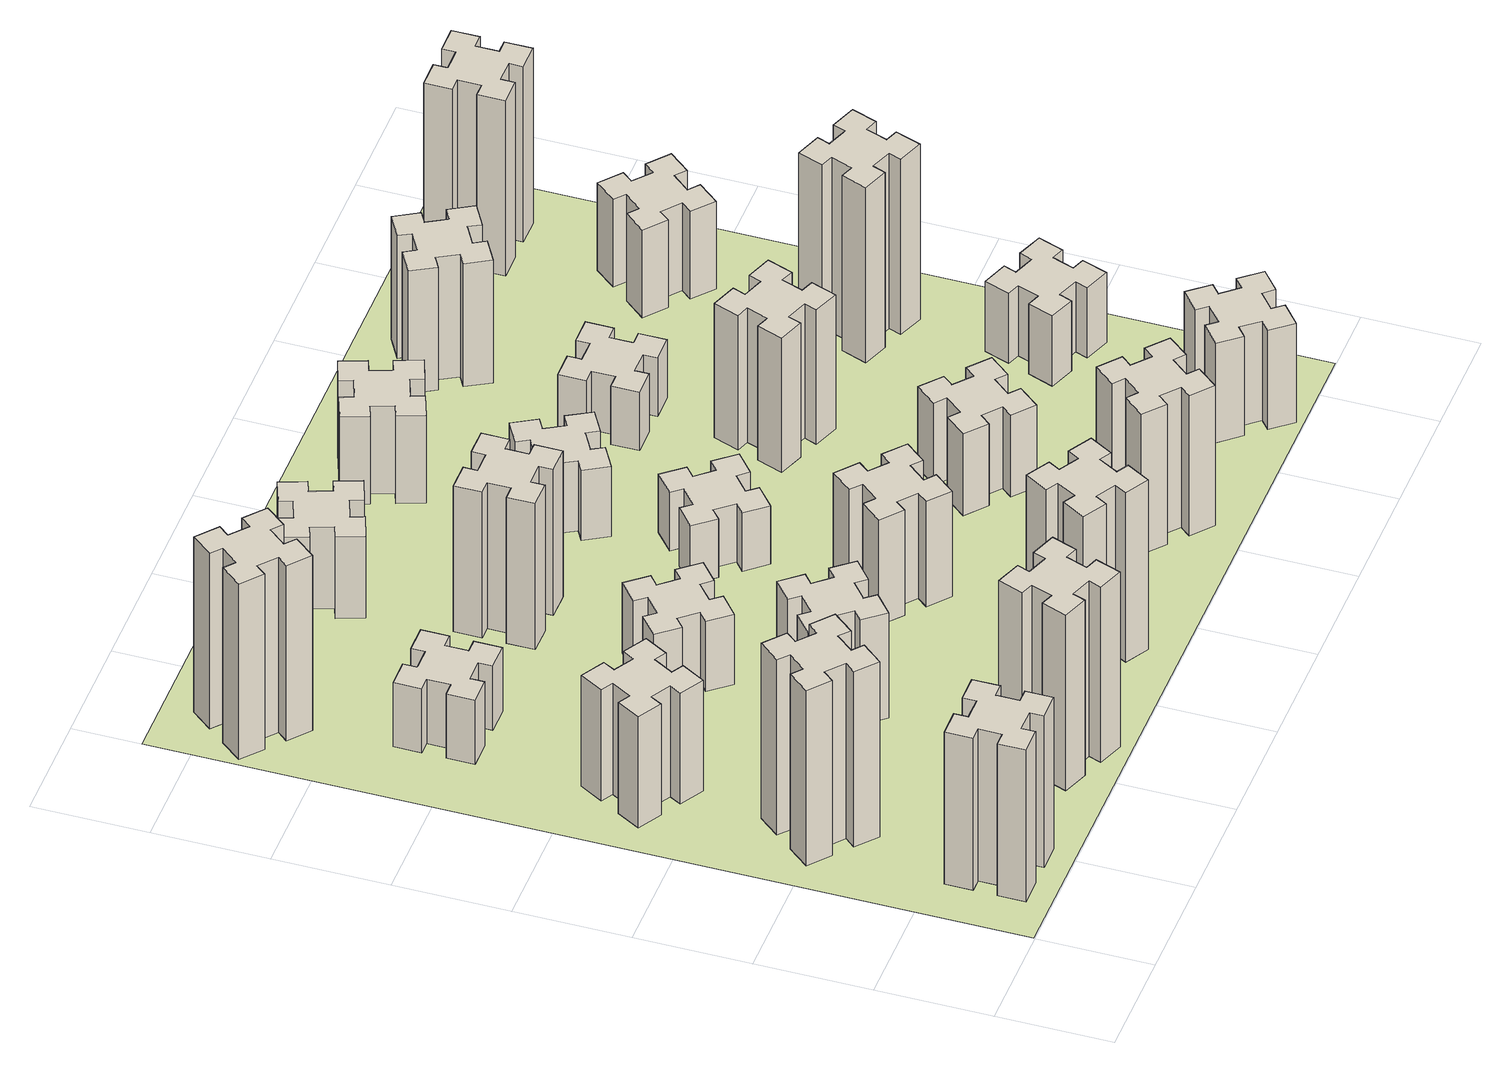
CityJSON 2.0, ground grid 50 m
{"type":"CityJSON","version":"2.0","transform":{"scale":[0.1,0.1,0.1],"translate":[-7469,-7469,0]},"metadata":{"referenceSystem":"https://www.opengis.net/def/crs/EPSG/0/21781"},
"CityObjects":{
"building1":{"type":"Building","attributes":{"class":"1000","function":"1000","usage":"1000","yearOfConstruction":2016,"roofType":"1000","measuredHeight":78,"storeysAboveGround":30,"storeysBelowGround":0},"geometry":[{"type":"Solid","lod":"1","boundaries":[[[[0,1,2,3,4,5,6,7,8,9,10,11,12,13,14,15,16,17,18,19]],[[17,16,20,21]],[[16,15,22,20]],[[15,14,23,22]],[[14,13,24,23]],[[13,12,25,24]],[[12,11,26,25]],[[11,10,27,26]],[[10,9,28,27]],[[9,8,29,28]],[[8,7,30,29]],[[7,6,31,30]],[[6,5,32,31]],[[5,4,33,32]],[[4,3,34,33]],[[3,2,35,34]],[[2,1,36,35]],[[1,0,37,36]],[[0,19,38,37]],[[19,18,39,38]],[[18,17,21,39]],[[24,25,26,27,28,29,30,31,32,33,34,35,36,37,38,39,21,20,22,23]]]]}]},
"building2":{"type":"Building","attributes":{"class":"1000","function":"1000","usage":"1000","yearOfConstruction":2016,"roofType":"1000","measuredHeight":90,"storeysAboveGround":30,"storeysBelowGround":0},"geometry":[{"type":"Solid","lod":"1","boundaries":[[[[40,41,42,43,44,45,46,47,48,49,50,51,52,53,54,55,56,57,58,59]],[[57,56,60,61]],[[56,55,62,60]],[[55,54,63,62]],[[54,53,64,63]],[[53,52,65,64]],[[52,51,66,65]],[[51,50,67,66]],[[50,49,68,67]],[[49,48,69,68]],[[48,47,70,69]],[[47,46,71,70]],[[46,45,72,71]],[[45,44,73,72]],[[44,43,74,73]],[[43,42,75,74]],[[42,41,76,75]],[[41,40,77,76]],[[40,59,78,77]],[[59,58,79,78]],[[58,57,61,79]],[[64,65,66,67,68,69,70,71,72,73,74,75,76,77,78,79,61,60,62,63]]]]}]},
"building3":{"type":"Building","attributes":{"class":"1000","function":"1000","usage":"1000","yearOfConstruction":2016,"roofType":"1000","measuredHeight":57,"storeysAboveGround":30,"storeysBelowGround":0},"geometry":[{"type":"Solid","lod":"1","boundaries":[[[[80,81,82,83,84,85,86,87,88,89,90,91,92,93,94,95,96,97,98,99]],[[97,96,100,101]],[[96,95,102,100]],[[95,94,103,102]],[[94,93,104,103]],[[93,92,105,104]],[[92,91,106,105]],[[91,90,107,106]],[[90,89,108,107]],[[89,88,109,108]],[[88,87,110,109]],[[87,86,111,110]],[[86,85,112,111]],[[85,84,113,112]],[[84,83,114,113]],[[83,82,115,114]],[[82,81,116,115]],[[81,80,117,116]],[[80,99,118,117]],[[99,98,119,118]],[[98,97,101,119]],[[104,105,106,107,108,109,110,111,112,113,114,115,116,117,118,119,101,100,102,103]]]]}]},
"building4":{"type":"Building","attributes":{"class":"1000","function":"1000","usage":"1000","yearOfConstruction":2016,"roofType":"1000","measuredHeight":90,"storeysAboveGround":30,"storeysBelowGround":0},"geometry":[{"type":"Solid","lod":"1","boundaries":[[[[120,121,122,123,124,125,126,127,128,129,130,131,132,133,134,135,136,137,138,139]],[[137,136,140,141]],[[136,135,142,140]],[[135,134,143,142]],[[134,133,144,143]],[[133,132,145,144]],[[132,131,146,145]],[[131,130,147,146]],[[130,129,148,147]],[[129,128,149,148]],[[128,127,150,149]],[[127,126,151,150]],[[126,125,152,151]],[[125,124,153,152]],[[124,123,154,153]],[[123,122,155,154]],[[122,121,156,155]],[[121,120,157,156]],[[120,139,158,157]],[[139,138,159,158]],[[138,137,141,159]],[[144,145,146,147,148,149,150,151,152,153,154,155,156,157,158,159,141,140,142,143]]]]}]},
"building5":{"type":"Building","attributes":{"class":"1000","function":"1000","usage":"1000","yearOfConstruction":2016,"roofType":"1000","measuredHeight":33,"storeysAboveGround":30,"storeysBelowGround":0},"geometry":[{"type":"Solid","lod":"1","boundaries":[[[[160,161,162,163,164,165,166,167,168,169,170,171,172,173,174,175,176,177,178,179]],[[177,176,180,181]],[[176,175,182,180]],[[175,174,183,182]],[[174,173,184,183]],[[173,172,185,184]],[[172,171,186,185]],[[171,170,187,186]],[[170,169,188,187]],[[169,168,189,188]],[[168,167,190,189]],[[167,166,191,190]],[[166,165,192,191]],[[165,164,193,192]],[[164,163,194,193]],[[163,162,195,194]],[[162,161,196,195]],[[161,160,197,196]],[[160,179,198,197]],[[179,178,199,198]],[[178,177,181,199]],[[184,185,186,187,188,189,190,191,192,193,194,195,196,197,198,199,181,180,182,183]]]]}]},
"building6":{"type":"Building","attributes":{"class":"1000","function":"1000","usage":"1000","yearOfConstruction":2016,"roofType":"1000","measuredHeight":90,"storeysAboveGround":30,"storeysBelowGround":0},"geometry":[{"type":"Solid","lod":"1","boundaries":[[[[200,201,202,203,204,205,206,207,208,209,210,211,212,213,214,215,216,217,218,219]],[[217,216,220,221]],[[216,215,222,220]],[[215,214,223,222]],[[214,213,224,223]],[[213,212,225,224]],[[212,211,226,225]],[[211,210,227,226]],[[210,209,228,227]],[[209,208,229,228]],[[208,207,230,229]],[[207,206,231,230]],[[206,205,232,231]],[[205,204,233,232]],[[204,203,234,233]],[[203,202,235,234]],[[202,201,236,235]],[[201,200,237,236]],[[200,219,238,237]],[[219,218,239,238]],[[218,217,221,239]],[[224,225,226,227,228,229,230,231,232,233,234,235,236,237,238,239,221,220,222,223]]]]}]},
"building7":{"type":"Building","attributes":{"class":"1000","function":"1000","usage":"1000","yearOfConstruction":2016,"roofType":"1000","measuredHeight":54,"storeysAboveGround":30,"storeysBelowGround":0},"geometry":[{"type":"Solid","lod":"1","boundaries":[[[[240,241,242,243,244,245,246,247,248,249,250,251,252,253,254,255,256,257,258,259]],[[257,256,260,261]],[[256,255,262,260]],[[255,254,263,262]],[[254,253,264,263]],[[253,252,265,264]],[[252,251,266,265]],[[251,250,267,266]],[[250,249,268,267]],[[249,248,269,268]],[[248,247,270,269]],[[247,246,271,270]],[[246,245,272,271]],[[245,244,273,272]],[[244,243,274,273]],[[243,242,275,274]],[[242,241,276,275]],[[241,240,277,276]],[[240,259,278,277]],[[259,258,279,278]],[[258,257,261,279]],[[264,265,266,267,268,269,270,271,272,273,274,275,276,277,278,279,261,260,262,263]]]]}]},
"building8":{"type":"Building","attributes":{"class":"1000","function":"1000","usage":"1000","yearOfConstruction":2016,"roofType":"1000","measuredHeight":36,"storeysAboveGround":30,"storeysBelowGround":0},"geometry":[{"type":"Solid","lod":"1","boundaries":[[[[280,281,282,283,284,285,286,287,288,289,290,291,292,293,294,295,296,297,298,299]],[[297,296,300,301]],[[296,295,302,300]],[[295,294,303,302]],[[294,293,304,303]],[[293,292,305,304]],[[292,291,306,305]],[[291,290,307,306]],[[290,289,308,307]],[[289,288,309,308]],[[288,287,310,309]],[[287,286,311,310]],[[286,285,312,311]],[[285,284,313,312]],[[284,283,314,313]],[[283,282,315,314]],[[282,281,316,315]],[[281,280,317,316]],[[280,299,318,317]],[[299,298,319,318]],[[298,297,301,319]],[[304,305,306,307,308,309,310,311,312,313,314,315,316,317,318,319,301,300,302,303]]]]}]},
"building9":{"type":"Building","attributes":{"class":"1000","function":"1000","usage":"1000","yearOfConstruction":2016,"roofType":"1000","measuredHeight":87,"storeysAboveGround":30,"storeysBelowGround":0},"geometry":[{"type":"Solid","lod":"1","boundaries":[[[[320,321,322,323,324,325,326,327,328,329,330,331,332,333,334,335,336,337,338,339]],[[337,336,340,341]],[[336,335,342,340]],[[335,334,343,342]],[[334,333,344,343]],[[333,332,345,344]],[[332,331,346,345]],[[331,330,347,346]],[[330,329,348,347]],[[329,328,349,348]],[[328,327,350,349]],[[327,326,351,350]],[[326,325,352,351]],[[325,324,353,352]],[[324,323,354,353]],[[323,322,355,354]],[[322,321,356,355]],[[321,320,357,356]],[[320,339,358,357]],[[339,338,359,358]],[[338,337,341,359]],[[344,345,346,347,348,349,350,351,352,353,354,355,356,357,358,359,341,340,342,343]]]]}]},
"building10":{"type":"Building","attributes":{"class":"1000","function":"1000","usage":"1000","yearOfConstruction":2016,"roofType":"1000","measuredHeight":75,"storeysAboveGround":30,"storeysBelowGround":0},"geometry":[{"type":"Solid","lod":"1","boundaries":[[[[360,361,362,363,364,365,366,367,368,369,370,371,372,373,374,375,376,377,378,379]],[[377,376,380,381]],[[376,375,382,380]],[[375,374,383,382]],[[374,373,384,383]],[[373,372,385,384]],[[372,371,386,385]],[[371,370,387,386]],[[370,369,388,387]],[[369,368,389,388]],[[368,367,390,389]],[[367,366,391,390]],[[366,365,392,391]],[[365,364,393,392]],[[364,363,394,393]],[[363,362,395,394]],[[362,361,396,395]],[[361,360,397,396]],[[360,379,398,397]],[[379,378,399,398]],[[378,377,381,399]],[[384,385,386,387,388,389,390,391,392,393,394,395,396,397,398,399,381,380,382,383]]]]}]},
"building11":{"type":"Building","attributes":{"class":"1000","function":"1000","usage":"1000","yearOfConstruction":2016,"roofType":"1000","measuredHeight":42,"storeysAboveGround":30,"storeysBelowGround":0},"geometry":[{"type":"Solid","lod":"1","boundaries":[[[[400,401,402,403,404,405,406,407,408,409,410,411,412,413,414,415,416,417,418,419]],[[417,416,420,421]],[[416,415,422,420]],[[415,414,423,422]],[[414,413,424,423]],[[413,412,425,424]],[[412,411,426,425]],[[411,410,427,426]],[[410,409,428,427]],[[409,408,429,428]],[[408,407,430,429]],[[407,406,431,430]],[[406,405,432,431]],[[405,404,433,432]],[[404,403,434,433]],[[403,402,435,434]],[[402,401,436,435]],[[401,400,437,436]],[[400,419,438,437]],[[419,418,439,438]],[[418,417,421,439]],[[424,425,426,427,428,429,430,431,432,433,434,435,436,437,438,439,421,420,422,423]]]]}]},
"building12":{"type":"Building","attributes":{"class":"1000","function":"1000","usage":"1000","yearOfConstruction":2016,"roofType":"1000","measuredHeight":54,"storeysAboveGround":30,"storeysBelowGround":0},"geometry":[{"type":"Solid","lod":"1","boundaries":[[[[440,441,442,443,444,445,446,447,448,449,450,451,452,453,454,455,456,457,458,459]],[[457,456,460,461]],[[456,455,462,460]],[[455,454,463,462]],[[454,453,464,463]],[[453,452,465,464]],[[452,451,466,465]],[[451,450,467,466]],[[450,449,468,467]],[[449,448,469,468]],[[448,447,470,469]],[[447,446,471,470]],[[446,445,472,471]],[[445,444,473,472]],[[444,443,474,473]],[[443,442,475,474]],[[442,441,476,475]],[[441,440,477,476]],[[440,459,478,477]],[[459,458,479,478]],[[458,457,461,479]],[[464,465,466,467,468,469,470,471,472,473,474,475,476,477,478,479,461,460,462,463]]]]}]},
"building13":{"type":"Building","attributes":{"class":"1000","function":"1000","usage":"1000","yearOfConstruction":2016,"roofType":"1000","measuredHeight":30,"storeysAboveGround":30,"storeysBelowGround":0},"geometry":[{"type":"Solid","lod":"1","boundaries":[[[[480,481,482,483,484,485,486,487,488,489,490,491,492,493,494,495,496,497,498,499]],[[497,496,500,501]],[[496,495,502,500]],[[495,494,503,502]],[[494,493,504,503]],[[493,492,505,504]],[[492,491,506,505]],[[491,490,507,506]],[[490,489,508,507]],[[489,488,509,508]],[[488,487,510,509]],[[487,486,511,510]],[[486,485,512,511]],[[485,484,513,512]],[[484,483,514,513]],[[483,482,515,514]],[[482,481,516,515]],[[481,480,517,516]],[[480,499,518,517]],[[499,498,519,518]],[[498,497,501,519]],[[504,505,506,507,508,509,510,511,512,513,514,515,516,517,518,519,501,500,502,503]]]]}]},
"building14":{"type":"Building","attributes":{"class":"1000","function":"1000","usage":"1000","yearOfConstruction":2016,"roofType":"1000","measuredHeight":36,"storeysAboveGround":30,"storeysBelowGround":0},"geometry":[{"type":"Solid","lod":"1","boundaries":[[[[520,521,522,523,524,525,526,527,528,529,530,531,532,533,534,535,536,537,538,539]],[[537,536,540,541]],[[536,535,542,540]],[[535,534,543,542]],[[534,533,544,543]],[[533,532,545,544]],[[532,531,546,545]],[[531,530,547,546]],[[530,529,548,547]],[[529,528,549,548]],[[528,527,550,549]],[[527,526,551,550]],[[526,525,552,551]],[[525,524,553,552]],[[524,523,554,553]],[[523,522,555,554]],[[522,521,556,555]],[[521,520,557,556]],[[520,539,558,557]],[[539,538,559,558]],[[538,537,541,559]],[[544,545,546,547,548,549,550,551,552,553,554,555,556,557,558,559,541,540,542,543]]]]}]},
"building15":{"type":"Building","attributes":{"class":"1000","function":"1000","usage":"1000","yearOfConstruction":2016,"roofType":"1000","measuredHeight":72,"storeysAboveGround":30,"storeysBelowGround":0},"geometry":[{"type":"Solid","lod":"1","boundaries":[[[[560,561,562,563,564,565,566,567,568,569,570,571,572,573,574,575,576,577,578,579]],[[577,576,580,581]],[[576,575,582,580]],[[575,574,583,582]],[[574,573,584,583]],[[573,572,585,584]],[[572,571,586,585]],[[571,570,587,586]],[[570,569,588,587]],[[569,568,589,588]],[[568,567,590,589]],[[567,566,591,590]],[[566,565,592,591]],[[565,564,593,592]],[[564,563,594,593]],[[563,562,595,594]],[[562,561,596,595]],[[561,560,597,596]],[[560,579,598,597]],[[579,578,599,598]],[[578,577,581,599]],[[584,585,586,587,588,589,590,591,592,593,594,595,596,597,598,599,581,580,582,583]]]]}]},
"building16":{"type":"Building","attributes":{"class":"1000","function":"1000","usage":"1000","yearOfConstruction":2016,"roofType":"1000","measuredHeight":45,"storeysAboveGround":30,"storeysBelowGround":0},"geometry":[{"type":"Solid","lod":"1","boundaries":[[[[600,601,602,603,604,605,606,607,608,609,610,611,612,613,614,615,616,617,618,619]],[[617,616,620,621]],[[616,615,622,620]],[[615,614,623,622]],[[614,613,624,623]],[[613,612,625,624]],[[612,611,626,625]],[[611,610,627,626]],[[610,609,628,627]],[[609,608,629,628]],[[608,607,630,629]],[[607,606,631,630]],[[606,605,632,631]],[[605,604,633,632]],[[604,603,634,633]],[[603,602,635,634]],[[602,601,636,635]],[[601,600,637,636]],[[600,619,638,637]],[[619,618,639,638]],[[618,617,621,639]],[[624,625,626,627,628,629,630,631,632,633,634,635,636,637,638,639,621,620,622,623]]]]}]},
"building17":{"type":"Building","attributes":{"class":"1000","function":"1000","usage":"1000","yearOfConstruction":2016,"roofType":"1000","measuredHeight":42,"storeysAboveGround":30,"storeysBelowGround":0},"geometry":[{"type":"Solid","lod":"1","boundaries":[[[[640,641,642,643,644,645,646,647,648,649,650,651,652,653,654,655,656,657,658,659]],[[657,656,660,661]],[[656,655,662,660]],[[655,654,663,662]],[[654,653,664,663]],[[653,652,665,664]],[[652,651,666,665]],[[651,650,667,666]],[[650,649,668,667]],[[649,648,669,668]],[[648,647,670,669]],[[647,646,671,670]],[[646,645,672,671]],[[645,644,673,672]],[[644,643,674,673]],[[643,642,675,674]],[[642,641,676,675]],[[641,640,677,676]],[[640,659,678,677]],[[659,658,679,678]],[[658,657,661,679]],[[664,665,666,667,668,669,670,671,672,673,674,675,676,677,678,679,661,660,662,663]]]]}]},
"building18":{"type":"Building","attributes":{"class":"1000","function":"1000","usage":"1000","yearOfConstruction":2016,"roofType":"1000","measuredHeight":69,"storeysAboveGround":30,"storeysBelowGround":0},"geometry":[{"type":"Solid","lod":"1","boundaries":[[[[680,681,682,683,684,685,686,687,688,689,690,691,692,693,694,695,696,697,698,699]],[[697,696,700,701]],[[696,695,702,700]],[[695,694,703,702]],[[694,693,704,703]],[[693,692,705,704]],[[692,691,706,705]],[[691,690,707,706]],[[690,689,708,707]],[[689,688,709,708]],[[688,687,710,709]],[[687,686,711,710]],[[686,685,712,711]],[[685,684,713,712]],[[684,683,714,713]],[[683,682,715,714]],[[682,681,716,715]],[[681,680,717,716]],[[680,699,718,717]],[[699,698,719,718]],[[698,697,701,719]],[[704,705,706,707,708,709,710,711,712,713,714,715,716,717,718,719,701,700,702,703]]]]}]},
"building19":{"type":"Building","attributes":{"class":"1000","function":"1000","usage":"1000","yearOfConstruction":2016,"roofType":"1000","measuredHeight":30,"storeysAboveGround":30,"storeysBelowGround":0},"geometry":[{"type":"Solid","lod":"1","boundaries":[[[[720,721,722,723,724,725,726,727,728,729,730,731,732,733,734,735,736,737,738,739]],[[737,736,740,741]],[[736,735,742,740]],[[735,734,743,742]],[[734,733,744,743]],[[733,732,745,744]],[[732,731,746,745]],[[731,730,747,746]],[[730,729,748,747]],[[729,728,749,748]],[[728,727,750,749]],[[727,726,751,750]],[[726,725,752,751]],[[725,724,753,752]],[[724,723,754,753]],[[723,722,755,754]],[[722,721,756,755]],[[721,720,757,756]],[[720,739,758,757]],[[739,738,759,758]],[[738,737,741,759]],[[744,745,746,747,748,749,750,751,752,753,754,755,756,757,758,759,741,740,742,743]]]]}]},
"building20":{"type":"Building","attributes":{"class":"1000","function":"1000","usage":"1000","yearOfConstruction":2016,"roofType":"1000","measuredHeight":51,"storeysAboveGround":30,"storeysBelowGround":0},"geometry":[{"type":"Solid","lod":"1","boundaries":[[[[760,761,762,763,764,765,766,767,768,769,770,771,772,773,774,775,776,777,778,779]],[[777,776,780,781]],[[776,775,782,780]],[[775,774,783,782]],[[774,773,784,783]],[[773,772,785,784]],[[772,771,786,785]],[[771,770,787,786]],[[770,769,788,787]],[[769,768,789,788]],[[768,767,790,789]],[[767,766,791,790]],[[766,765,792,791]],[[765,764,793,792]],[[764,763,794,793]],[[763,762,795,794]],[[762,761,796,795]],[[761,760,797,796]],[[760,779,798,797]],[[779,778,799,798]],[[778,777,781,799]],[[784,785,786,787,788,789,790,791,792,793,794,795,796,797,798,799,781,780,782,783]]]]}]},
"building21":{"type":"Building","attributes":{"class":"1000","function":"1000","usage":"1000","yearOfConstruction":2016,"roofType":"1000","measuredHeight":63,"storeysAboveGround":30,"storeysBelowGround":0},"geometry":[{"type":"Solid","lod":"1","boundaries":[[[[800,801,802,803,804,805,806,807,808,809,810,811,812,813,814,815,816,817,818,819]],[[817,816,820,821]],[[816,815,822,820]],[[815,814,823,822]],[[814,813,824,823]],[[813,812,825,824]],[[812,811,826,825]],[[811,810,827,826]],[[810,809,828,827]],[[809,808,829,828]],[[808,807,830,829]],[[807,806,831,830]],[[806,805,832,831]],[[805,804,833,832]],[[804,803,834,833]],[[803,802,835,834]],[[802,801,836,835]],[[801,800,837,836]],[[800,819,838,837]],[[819,818,839,838]],[[818,817,821,839]],[[824,825,826,827,828,829,830,831,832,833,834,835,836,837,838,839,821,820,822,823]]]]}]},
"building22":{"type":"Building","attributes":{"class":"1000","function":"1000","usage":"1000","yearOfConstruction":2016,"roofType":"1000","measuredHeight":36,"storeysAboveGround":30,"storeysBelowGround":0},"geometry":[{"type":"Solid","lod":"1","boundaries":[[[[840,841,842,843,844,845,846,847,848,849,850,851,852,853,854,855,856,857,858,859]],[[857,856,860,861]],[[856,855,862,860]],[[855,854,863,862]],[[854,853,864,863]],[[853,852,865,864]],[[852,851,866,865]],[[851,850,867,866]],[[850,849,868,867]],[[849,848,869,868]],[[848,847,870,869]],[[847,846,871,870]],[[846,845,872,871]],[[845,844,873,872]],[[844,843,874,873]],[[843,842,875,874]],[[842,841,876,875]],[[841,840,877,876]],[[840,859,878,877]],[[859,858,879,878]],[[858,857,861,879]],[[864,865,866,867,868,869,870,871,872,873,874,875,876,877,878,879,861,860,862,863]]]]}]},
"building23":{"type":"Building","attributes":{"class":"1000","function":"1000","usage":"1000","yearOfConstruction":2016,"roofType":"1000","measuredHeight":90,"storeysAboveGround":30,"storeysBelowGround":0},"geometry":[{"type":"Solid","lod":"1","boundaries":[[[[880,881,882,883,884,885,886,887,888,889,890,891,892,893,894,895,896,897,898,899]],[[897,896,900,901]],[[896,895,902,900]],[[895,894,903,902]],[[894,893,904,903]],[[893,892,905,904]],[[892,891,906,905]],[[891,890,907,906]],[[890,889,908,907]],[[889,888,909,908]],[[888,887,910,909]],[[887,886,911,910]],[[886,885,912,911]],[[885,884,913,912]],[[884,883,914,913]],[[883,882,915,914]],[[882,881,916,915]],[[881,880,917,916]],[[880,899,918,917]],[[899,898,919,918]],[[898,897,901,919]],[[904,905,906,907,908,909,910,911,912,913,914,915,916,917,918,919,901,900,902,903]]]]}]},
"building24":{"type":"Building","attributes":{"class":"1000","function":"1000","usage":"1000","yearOfConstruction":2016,"roofType":"1000","measuredHeight":45,"storeysAboveGround":30,"storeysBelowGround":0},"geometry":[{"type":"Solid","lod":"1","boundaries":[[[[920,921,922,923,924,925,926,927,928,929,930,931,932,933,934,935,936,937,938,939]],[[937,936,940,941]],[[936,935,942,940]],[[935,934,943,942]],[[934,933,944,943]],[[933,932,945,944]],[[932,931,946,945]],[[931,930,947,946]],[[930,929,948,947]],[[929,928,949,948]],[[928,927,950,949]],[[927,926,951,950]],[[926,925,952,951]],[[925,924,953,952]],[[924,923,954,953]],[[923,922,955,954]],[[922,921,956,955]],[[921,920,957,956]],[[920,939,958,957]],[[939,938,959,958]],[[938,937,941,959]],[[944,945,946,947,948,949,950,951,952,953,954,955,956,957,958,959,941,940,942,943]]]]}]},
"building25":{"type":"Building","attributes":{"class":"1000","function":"1000","usage":"1000","yearOfConstruction":2016,"roofType":"1000","measuredHeight":90,"storeysAboveGround":30,"storeysBelowGround":0},"geometry":[{"type":"Solid","lod":"1","boundaries":[[[[960,961,962,963,964,965,966,967,968,969,970,971,972,973,974,975,976,977,978,979]],[[977,976,980,981]],[[976,975,982,980]],[[975,974,983,982]],[[974,973,984,983]],[[973,972,985,984]],[[972,971,986,985]],[[971,970,987,986]],[[970,969,988,987]],[[969,968,989,988]],[[968,967,990,989]],[[967,966,991,990]],[[966,965,992,991]],[[965,964,993,992]],[[964,963,994,993]],[[963,962,995,994]],[[962,961,996,995]],[[961,960,997,996]],[[960,979,998,997]],[[979,978,999,998]],[[978,977,981,999]],[[984,985,986,987,988,989,990,991,992,993,994,995,996,997,998,999,981,980,982,983]]]]}]},
"landuse1":{"type":"LandUse","attributes":{"name":"plot1","function":"1010"},"geometry":[{"type":"MultiSurface","lod":"1","boundaries":[[[1000,1001,1002,1003]]]}]}
},
"vertices":[
[265,325,0],[265,225,0],[205,225,0],[205,105,0],[325,105,0],[325,165,0],[425,165,0],[425,105,0],[545,105,0],[545,225,0],[485,225,0],[485,325,0],[545,325,0],[545,445,0],[425,445,0],[425,385,0],[325,385,0],[325,445,0],[205,445,0],[205,325,0],[325,385,780],[325,445,780],[425,385,780],[425,445,780],[545,445,780],[545,325,780],[485,325,780],[485,225,780],[545,225,780],[545,105,780],[425,105,780],[425,165,780],[325,165,780],[325,105,780],[205,105,780],[205,225,780],[265,225,780],[265,325,780],[205,325,780],[205,445,780],
[484,1067,0],[408,1132,0],[446,1178,0],[354,1255,0],[277,1163,0],[323,1124,0],[259,1048,0],[213,1086,0],[136,994,0],[228,917,0],[266,963,0],[343,899,0],[304,853,0],[396,776,0],[473,868,0],[427,906,0],[492,983,0],[538,944,0],[615,1036,0],[523,1113,0],[492,983,900],[538,944,900],[427,906,900],[473,868,900],[396,776,900],[304,853,900],[343,899,900],[266,963,900],[228,917,900],[136,994,900],[213,1086,900],[259,1048,900],[323,1124,900],[277,1163,900],[354,1255,900],[446,1178,900],[408,1132,900],[484,1067,900],[523,1113,900],[615,1036,900],
[474,1826,0],[387,1876,0],[417,1928,0],[313,1988,0],[253,1884,0],[305,1854,0],[255,1767,0],[203,1797,0],[143,1693,0],[247,1633,0],[277,1685,0],[364,1635,0],[334,1583,0],[438,1523,0],[498,1627,0],[446,1657,0],[496,1744,0],[548,1714,0],[608,1818,0],[504,1878,0],[496,1744,570],[548,1714,570],[446,1657,570],[498,1627,570],[438,1523,570],[334,1583,570],[364,1635,570],[277,1685,570],[247,1633,570],[143,1693,570],[203,1797,570],[255,1767,570],[305,1854,570],[253,1884,570],[313,1988,570],[417,1928,570],[387,1876,570],[474,1826,570],[504,1878,570],[608,1818,570],
[1029,360,0],[995,266,0],[939,287,0],[897,174,0],[1010,133,0],[1031,189,0],[1125,155,0],[1104,99,0],[1217,57,0],[1258,170,0],[1202,191,0],[1236,285,0],[1292,264,0],[1333,377,0],[1220,418,0],[1200,362,0],[1106,396,0],[1127,452,0],[1014,493,0],[973,380,0],[1106,396,900],[1127,452,900],[1200,362,900],[1220,418,900],[1333,377,900],[1292,264,900],[1236,285,900],[1202,191,900],[1258,170,900],[1217,57,900],[1104,99,900],[1125,155,900],[1031,189,900],[1010,133,900],[897,174,900],[939,287,900],[995,266,900],[1029,360,900],[973,380,900],[1014,493,900],
[425,2485,0],[525,2485,0],[525,2425,0],[645,2425,0],[645,2545,0],[585,2545,0],[585,2645,0],[645,2645,0],[645,2765,0],[525,2765,0],[525,2705,0],[425,2705,0],[425,2765,0],[305,2765,0],[305,2645,0],[365,2645,0],[365,2545,0],[305,2545,0],[305,2425,0],[425,2425,0],[365,2545,330],[305,2545,330],[365,2645,330],[305,2645,330],[305,2765,330],[425,2765,330],[425,2705,330],[525,2705,330],[525,2765,330],[645,2765,330],[645,2645,330],[585,2645,330],[585,2545,330],[645,2545,330],[645,2425,330],[525,2425,330],[525,2485,330],[425,2485,330],[425,2425,330],[305,2425,330],
[384,3387,0],[308,3452,0],[346,3498,0],[254,3575,0],[177,3483,0],[223,3444,0],[159,3368,0],[113,3406,0],[36,3314,0],[128,3237,0],[166,3283,0],[243,3219,0],[204,3173,0],[296,3096,0],[373,3188,0],[327,3226,0],[392,3303,0],[438,3264,0],[515,3356,0],[423,3433,0],[392,3303,900],[438,3264,900],[327,3226,900],[373,3188,900],[296,3096,900],[204,3173,900],[243,3219,900],[166,3283,900],[128,3237,900],[36,3314,900],[113,3406,900],[159,3368,900],[223,3444,900],[177,3483,900],[254,3575,900],[346,3498,900],[308,3452,900],[384,3387,900],[423,3433,900],[515,3356,900],
[1083,1332,0],[1006,1267,0],[968,1313,0],[876,1236,0],[953,1144,0],[999,1183,0],[1063,1106,0],[1017,1068,0],[1094,976,0],[1186,1053,0],[1148,1099,0],[1224,1163,0],[1263,1117,0],[1355,1194,0],[1278,1286,0],[1232,1248,0],[1167,1324,0],[1213,1363,0],[1136,1455,0],[1044,1378,0],[1167,1324,540],[1213,1363,540],[1232,1248,540],[1278,1286,540],[1355,1194,540],[1263,1117,540],[1224,1163,540],[1148,1099,540],[1186,1053,540],[1094,976,540],[1017,1068,540],[1063,1106,540],[999,1183,540],[953,1144,540],[876,1236,540],[968,1313,540],[1006,1267,540],[1083,1332,540],[1044,1378,540],[1136,1455,540],
[1083,1972,0],[1006,1907,0],[968,1953,0],[876,1876,0],[953,1784,0],[999,1823,0],[1063,1746,0],[1017,1708,0],[1094,1616,0],[1186,1693,0],[1148,1739,0],[1224,1803,0],[1263,1757,0],[1355,1834,0],[1278,1926,0],[1232,1888,0],[1167,1964,0],[1213,2003,0],[1136,2095,0],[1044,2018,0],[1167,1964,360],[1213,2003,360],[1232,1888,360],[1278,1926,360],[1355,1834,360],[1263,1757,360],[1224,1803,360],[1148,1739,360],[1186,1693,360],[1094,1616,360],[1017,1708,360],[1063,1746,360],[999,1823,360],[953,1784,360],[876,1876,360],[968,1953,360],[1006,1907,360],[1083,1972,360],[1044,2018,360],[1136,2095,360],
[1657,305,0],[1744,255,0],[1714,203,0],[1818,143,0],[1878,247,0],[1826,277,0],[1876,364,0],[1928,334,0],[1988,438,0],[1884,498,0],[1854,446,0],[1767,496,0],[1797,548,0],[1693,608,0],[1633,504,0],[1685,474,0],[1635,387,0],[1583,417,0],[1523,313,0],[1627,253,0],[1635,387,870],[1583,417,870],[1685,474,870],[1633,504,870],[1693,608,870],[1797,548,870],[1767,496,870],[1854,446,870],[1884,498,870],[1988,438,870],[1928,334,870],[1876,364,870],[1826,277,870],[1878,247,870],[1818,143,870],[1714,203,870],[1744,255,870],[1657,305,870],[1627,253,870],[1523,313,870],
[1325,2545,0],[1325,2645,0],[1385,2645,0],[1385,2765,0],[1265,2765,0],[1265,2705,0],[1165,2705,0],[1165,2765,0],[1045,2765,0],[1045,2645,0],[1105,2645,0],[1105,2545,0],[1045,2545,0],[1045,2425,0],[1165,2425,0],[1165,2485,0],[1265,2485,0],[1265,2425,0],[1385,2425,0],[1385,2545,0],[1265,2485,750],[1265,2425,750],[1165,2485,750],[1165,2425,750],[1045,2425,750],[1045,2545,750],[1105,2545,750],[1105,2645,750],[1045,2645,750],[1045,2765,750],[1165,2765,750],[1165,2705,750],[1265,2705,750],[1265,2765,750],[1385,2765,750],[1385,2645,750],[1325,2645,750],[1325,2545,750],[1385,2545,750],[1385,2425,750],
[1125,3456,0],[1031,3422,0],[1010,3478,0],[897,3437,0],[939,3324,0],[995,3345,0],[1029,3251,0],[973,3230,0],[1014,3117,0],[1127,3159,0],[1106,3215,0],[1200,3249,0],[1220,3193,0],[1333,3234,0],[1292,3347,0],[1236,3326,0],[1202,3420,0],[1258,3440,0],[1217,3553,0],[1104,3512,0],[1202,3420,420],[1258,3440,420],[1236,3326,420],[1292,3347,420],[1333,3234,420],[1220,3193,420],[1200,3249,420],[1106,3215,420],[1127,3159,420],[1014,3117,420],[973,3230,420],[1029,3251,420],[995,3345,420],[939,3324,420],[897,3437,420],[1010,3478,420],[1031,3422,420],[1125,3456,420],[1104,3512,420],[1217,3553,420],
[1746,1163,0],[1823,1099,0],[1784,1053,0],[1876,976,0],[1953,1068,0],[1907,1106,0],[1972,1183,0],[2018,1144,0],[2095,1236,0],[2003,1313,0],[1964,1267,0],[1888,1332,0],[1926,1378,0],[1834,1455,0],[1757,1363,0],[1803,1324,0],[1739,1248,0],[1693,1286,0],[1616,1194,0],[1708,1117,0],[1739,1248,540],[1693,1286,540],[1803,1324,540],[1757,1363,540],[1834,1455,540],[1926,1378,540],[1888,1332,540],[1964,1267,540],[2003,1313,540],[2095,1236,540],[2018,1144,540],[1972,1183,540],[1907,1106,540],[1953,1068,540],[1876,976,540],[1784,1053,540],[1823,1099,540],[1746,1163,540],[1708,1117,540],[1616,1194,540],
[1972,1988,0],[1907,2064,0],[1953,2103,0],[1876,2195,0],[1784,2118,0],[1823,2072,0],[1746,2007,0],[1708,2053,0],[1616,1976,0],[1693,1884,0],[1739,1923,0],[1803,1846,0],[1757,1808,0],[1834,1716,0],[1926,1793,0],[1888,1839,0],[1964,1903,0],[2003,1857,0],[2095,1934,0],[2018,2026,0],[1964,1903,300],[2003,1857,300],[1888,1839,300],[1926,1793,300],[1834,1716,300],[1757,1808,300],[1803,1846,300],[1739,1923,300],[1693,1884,300],[1616,1976,300],[1708,2053,300],[1746,2007,300],[1823,2072,300],[1784,2118,300],[1876,2195,300],[1953,2103,300],[1907,2064,300],[1972,1988,300],[2018,2026,300],[2095,1934,300],
[1976,2607,0],[1926,2694,0],[1978,2724,0],[1918,2828,0],[1814,2768,0],[1844,2716,0],[1757,2666,0],[1727,2718,0],[1623,2658,0],[1683,2554,0],[1735,2584,0],[1785,2497,0],[1733,2467,0],[1793,2363,0],[1897,2423,0],[1867,2475,0],[1954,2525,0],[1984,2473,0],[2088,2533,0],[2028,2637,0],[1954,2525,360],[1984,2473,360],[1867,2475,360],[1897,2423,360],[1793,2363,360],[1733,2467,360],[1785,2497,360],[1735,2584,360],[1683,2554,360],[1623,2658,360],[1727,2718,360],[1757,2666,360],[1844,2716,360],[1814,2768,360],[1918,2828,360],[1978,2724,360],[1926,2694,360],[1976,2607,360],[2028,2637,360],[2088,2533,360],
[2486,323,0],[2563,259,0],[2524,213,0],[2616,136,0],[2693,228,0],[2647,266,0],[2712,343,0],[2758,304,0],[2835,396,0],[2743,473,0],[2704,427,0],[2628,492,0],[2666,538,0],[2574,615,0],[2497,523,0],[2543,484,0],[2479,408,0],[2433,446,0],[2356,354,0],[2448,277,0],[2479,408,720],[2433,446,720],[2543,484,720],[2497,523,720],[2574,615,720],[2666,538,720],[2628,492,720],[2704,427,720],[2743,473,720],[2835,396,720],[2758,304,720],[2712,343,720],[2647,266,720],[2693,228,720],[2616,136,720],[2524,213,720],[2563,259,720],[2486,323,720],[2448,277,720],[2356,354,720],
[1865,3456,0],[1771,3422,0],[1750,3478,0],[1637,3437,0],[1679,3324,0],[1735,3345,0],[1769,3251,0],[1713,3230,0],[1754,3117,0],[1867,3159,0],[1846,3215,0],[1940,3249,0],[1960,3193,0],[2073,3234,0],[2032,3347,0],[1976,3326,0],[1942,3420,0],[1998,3440,0],[1957,3553,0],[1844,3512,0],[1942,3420,450],[1998,3440,450],[1976,3326,450],[2032,3347,450],[2073,3234,450],[1960,3193,450],[1940,3249,450],[1846,3215,450],[1867,3159,450],[1754,3117,450],[1713,3230,450],[1769,3251,450],[1735,3345,450],[1679,3324,450],[1637,3437,450],[1750,3478,450],[1771,3422,450],[1865,3456,450],[1844,3512,450],[1957,3553,450],
[2647,1006,0],[2712,1083,0],[2758,1044,0],[2835,1136,0],[2743,1213,0],[2704,1167,0],[2628,1232,0],[2666,1278,0],[2574,1355,0],[2497,1263,0],[2543,1224,0],[2479,1148,0],[2433,1186,0],[2356,1094,0],[2448,1017,0],[2486,1063,0],[2563,999,0],[2524,953,0],[2616,876,0],[2693,968,0],[2563,999,420],[2524,953,420],[2486,1063,420],[2448,1017,420],[2356,1094,420],[2433,1186,420],[2479,1148,420],[2543,1224,420],[2497,1263,420],[2574,1355,420],[2666,1278,420],[2628,1232,420],[2704,1167,420],[2743,1213,420],[2835,1136,420],[2758,1044,420],[2712,1083,420],[2647,1006,420],[2693,968,420],[2616,876,420],
[2682,1871,0],[2716,1965,0],[2772,1944,0],[2813,2057,0],[2700,2098,0],[2680,2042,0],[2586,2076,0],[2607,2132,0],[2494,2173,0],[2453,2060,0],[2509,2040,0],[2475,1946,0],[2419,1967,0],[2377,1854,0],[2490,1813,0],[2511,1869,0],[2605,1835,0],[2584,1779,0],[2697,1737,0],[2738,1850,0],[2605,1835,690],[2584,1779,690],[2511,1869,690],[2490,1813,690],[2377,1854,690],[2419,1967,690],[2475,1946,690],[2509,2040,690],[2453,2060,690],[2494,2173,690],[2607,2132,690],[2586,2076,690],[2680,2042,690],[2700,2098,690],[2813,2057,690],[2772,1944,690],[2716,1965,690],[2682,1871,690],[2738,1850,690],[2697,1737,690],
[2605,2545,0],[2605,2645,0],[2665,2645,0],[2665,2765,0],[2545,2765,0],[2545,2705,0],[2445,2705,0],[2445,2765,0],[2325,2765,0],[2325,2645,0],[2385,2645,0],[2385,2545,0],[2325,2545,0],[2325,2425,0],[2445,2425,0],[2445,2485,0],[2545,2485,0],[2545,2425,0],[2665,2425,0],[2665,2545,0],[2545,2485,300],[2545,2425,300],[2445,2485,300],[2445,2425,300],[2325,2425,300],[2325,2545,300],[2385,2545,300],[2385,2645,300],[2325,2645,300],[2325,2765,300],[2445,2765,300],[2445,2705,300],[2545,2705,300],[2545,2765,300],[2665,2765,300],[2665,2645,300],[2605,2645,300],[2605,2545,300],[2665,2545,300],[2665,2425,300],
[3368,159,0],[3444,223,0],[3483,177,0],[3575,254,0],[3498,346,0],[3452,308,0],[3387,384,0],[3433,423,0],[3356,515,0],[3264,438,0],[3303,392,0],[3226,327,0],[3188,373,0],[3096,296,0],[3173,204,0],[3219,243,0],[3283,166,0],[3237,128,0],[3314,36,0],[3406,113,0],[3283,166,510],[3237,128,510],[3219,243,510],[3173,204,510],[3096,296,510],[3188,373,510],[3226,327,510],[3303,392,510],[3264,438,510],[3356,515,510],[3433,423,510],[3387,384,510],[3452,308,510],[3498,346,510],[3575,254,510],[3483,177,510],[3444,223,510],[3368,159,510],[3406,113,510],[3314,36,510],
[2716,3347,0],[2666,3434,0],[2718,3464,0],[2658,3568,0],[2554,3508,0],[2584,3456,0],[2497,3406,0],[2467,3458,0],[2363,3398,0],[2423,3294,0],[2475,3324,0],[2525,3237,0],[2473,3207,0],[2533,3103,0],[2637,3163,0],[2607,3215,0],[2694,3265,0],[2724,3213,0],[2828,3273,0],[2768,3377,0],[2694,3265,630],[2724,3213,630],[2607,3215,630],[2637,3163,630],[2533,3103,630],[2473,3207,630],[2525,3237,630],[2475,3324,630],[2423,3294,630],[2363,3398,630],[2467,3458,630],[2497,3406,630],[2584,3456,630],[2554,3508,630],[2658,3568,630],[2718,3464,630],[2666,3434,630],[2716,3347,630],[2768,3377,630],[2828,3273,630],
[3351,1029,0],[3445,995,0],[3424,939,0],[3537,897,0],[3578,1010,0],[3522,1031,0],[3556,1125,0],[3612,1104,0],[3653,1217,0],[3540,1258,0],[3520,1202,0],[3426,1236,0],[3447,1292,0],[3334,1333,0],[3293,1220,0],[3349,1200,0],[3315,1106,0],[3259,1127,0],[3217,1014,0],[3330,973,0],[3315,1106,360],[3259,1127,360],[3349,1200,360],[3293,1220,360],[3334,1333,360],[3447,1292,360],[3426,1236,360],[3520,1202,360],[3540,1258,360],[3653,1217,360],[3612,1104,360],[3556,1125,360],[3522,1031,360],[3578,1010,360],[3537,897,360],[3424,939,360],[3445,995,360],[3351,1029,360],[3330,973,360],[3217,1014,360],
[3422,1771,0],[3456,1865,0],[3512,1844,0],[3553,1957,0],[3440,1998,0],[3420,1942,0],[3326,1976,0],[3347,2032,0],[3234,2073,0],[3193,1960,0],[3249,1940,0],[3215,1846,0],[3159,1867,0],[3117,1754,0],[3230,1713,0],[3251,1769,0],[3345,1735,0],[3324,1679,0],[3437,1637,0],[3478,1750,0],[3345,1735,900],[3324,1679,900],[3251,1769,900],[3230,1713,900],[3117,1754,900],[3159,1867,900],[3215,1846,900],[3249,1940,900],[3193,1960,900],[3234,2073,900],[3347,2032,900],[3326,1976,900],[3420,1942,900],[3440,1998,900],[3553,1957,900],[3512,1844,900],[3456,1865,900],[3422,1771,900],[3478,1750,900],[3437,1637,900],
[3444,2747,0],[3368,2812,0],[3406,2858,0],[3314,2935,0],[3237,2843,0],[3283,2804,0],[3219,2728,0],[3173,2766,0],[3096,2674,0],[3188,2597,0],[3226,2643,0],[3303,2579,0],[3264,2533,0],[3356,2456,0],[3433,2548,0],[3387,2586,0],[3452,2663,0],[3498,2624,0],[3575,2716,0],[3483,2793,0],[3452,2663,450],[3498,2624,450],[3387,2586,450],[3433,2548,450],[3356,2456,450],[3264,2533,450],[3303,2579,450],[3226,2643,450],[3188,2597,450],[3096,2674,450],[3173,2766,450],[3219,2728,450],[3283,2804,450],[3237,2843,450],[3314,2935,450],[3406,2858,450],[3368,2812,450],[3444,2747,450],[3483,2793,450],[3575,2716,450],
[3285,3325,0],[3385,3325,0],[3385,3265,0],[3505,3265,0],[3505,3385,0],[3445,3385,0],[3445,3485,0],[3505,3485,0],[3505,3605,0],[3385,3605,0],[3385,3545,0],[3285,3545,0],[3285,3605,0],[3165,3605,0],[3165,3485,0],[3225,3485,0],[3225,3385,0],[3165,3385,0],[3165,3265,0],[3285,3265,0],[3225,3385,900],[3165,3385,900],[3225,3485,900],[3165,3485,900],[3165,3605,900],[3285,3605,900],[3285,3545,900],[3385,3545,900],[3385,3605,900],[3505,3605,900],[3505,3485,900],[3445,3485,900],[3445,3385,900],[3505,3385,900],[3505,3265,900],[3385,3265,900],[3385,3325,900],[3285,3325,900],[3285,3265,900],[3165,3265,900],
[5,3705,0],[3705,3705,0],[3705,5,0],[5,5,0]
]}
